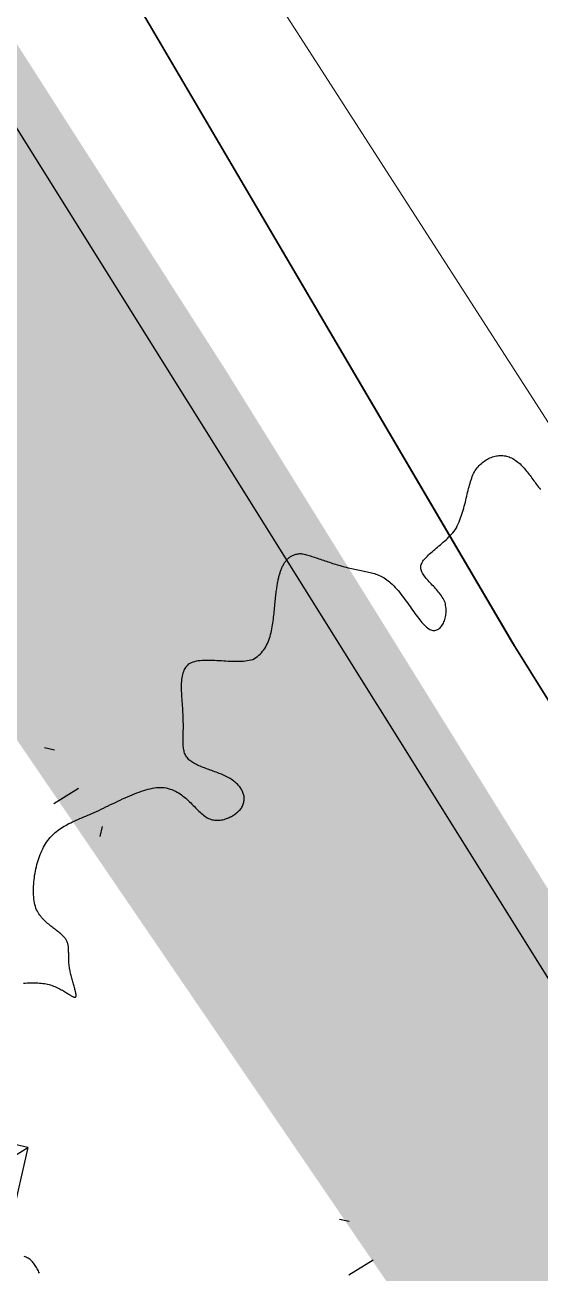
# Model space of a CAD drawing. Header units: metres. Extents: x 507649 to 508899, y 6966965 to 6967377.
# Drawn here: x 507889.7 to 507891.363, y 6967181.676 to 6967185.708 of the extents above; entities that cross this region are included whole.
import ezdxf

# ---------------------------------------------------------------- set-up
doc = ezdxf.new("R2010")
doc.units = ezdxf.units.M
doc.layers.add('_PROP-BDY', color=6, linetype='Continuous', plot=False)
for name, color, linetype in [('C_TEXT_2.5', 7, 'Continuous'), ('EWS_BATTER TOP', 30, 'EARTHWORKS_Batter Ticks 1'), ('HATCH_LANDSCAPE', 1, 'Continuous'), ('mga2020DR_UNLINED', 252, 'Continuous'), ('mga2020VEG_TREE', 252, 'Continuous'), ('TIN BORDER', 5, 'Continuous')]:
    doc.layers.add(name, color=color, linetype=linetype)
doc.layers.add('D_UG_PIPES', color=252, linetype='EXIST_SWD', lineweight=0)
doc.styles.get("Standard").update_dxf_attribs({"font": 'ARIALN.TTF'})
doc.linetypes.add('EARTHWORKS_Batter Ticks 1', pattern='A,0.5,[9,ISOCP.shx,S=1,R=0,X=0,Y=0],3,[9,ISOCP.shx,S=0.5,R=0,X=0,Y=0],2.5', length=6)
doc.linetypes.add('EXIST_SWD', pattern='A,5,-2.5,5,-2,["SWD",Standard,S=2.5,R=0,X=0,Y=-1.25],-8,5,-2.5,5,-2.5', length=37.5)
pattern_1 = [(212.013854887, (0, 0), (-0.28538859865, -1.2375190291), [0.238125, -1.557926224]), (167.013854887, (0, 0), (-0.28538859868, -1.23751902925), [0.238125, -1.031875]), (257.013854887, (0, 0), (1.23751902925, -0.28538859868), [0.238125, -1.031875])]

# ---------------------------------------------------------------- blocks, each defined once
blk = doc.blocks.new('XD_HATCH')
at = {"layer": 'HATCH_LANDSCAPE', "ltscale": 0.5}
h = blk.add_hatch(dxfattribs=at)
h.set_pattern_fill('GRASS', color=256, scale=0.05)
h.set_pattern_definition(pattern_1)
edge = h.paths.add_edge_path()
edge.add_line((507834.6194, 6967286.6003), (507833.7745, 6967278.3766))
edge.add_line((507833.7745, 6967278.3766), (507834.4563, 6967266.5732))
edge.add_arc((507833.4405, 6967266.3882), 1.0325, -56.8269, 10.3208, ccw=False)
edge.add_line((507834.0055, 6967265.524), (507833.7027, 6967265.3348))
edge.add_line((507833.7027, 6967265.3348), (507831.8595, 6967265.8814))
edge.add_arc((507790.5773, 6967261.1965), 41.5471, 6.4744, 11.72996)
edge.add_arc((507652.9266, 6967269.5696), 178.3302, 0.023588, 2.717699)
edge.add_arc((507863.8943, 6967277.5885), 32.8409, 156.38178, 179.23816, ccw=False)
edge.add_line((507833.8043, 6967290.7459), (507834.868, 6967290.3037))
edge.add_line((507834.868, 6967290.3037), (507834.6194, 6967286.6003))
edge = h.paths.add_edge_path()
edge.add_line((507840.3758, 6967264.2031), (507839.0111, 6967268.6216))
edge.add_line((507839.0111, 6967268.6216), (507838.9485, 6967268.9634))
edge.add_line((507838.9485, 6967268.9634), (507838.9635, 6967269.4631))
edge.add_line((507838.9635, 6967269.4631), (507838.7986, 6967271.4707))
edge.add_line((507838.7986, 6967271.4707), (507838.5426, 6967271.9806))
edge.add_line((507838.5426, 6967271.9806), (507838.3277, 6967272.489))
edge.add_line((507838.3277, 6967272.489), (507838.1812, 6967272.9949))
edge.add_line((507838.1812, 6967272.9949), (507838.0533, 6967273.5))
edge.add_line((507838.0533, 6967273.5), (507837.435, 6967274.5364))
edge.add_line((507837.435, 6967274.5364), (507837.4424, 6967274.8298))
edge.add_line((507837.4424, 6967274.8298), (507837.523, 6967275.3334))
edge.add_line((507837.523, 6967275.3334), (507837.4511, 6967275.831))
edge.add_line((507837.4511, 6967275.831), (507837.4008, 6967276.3294))
edge.add_line((507837.4008, 6967276.3294), (507837.3858, 6967276.8292))
edge.add_line((507837.3858, 6967276.8292), (507837.3708, 6967277.329))
edge.add_line((507837.3708, 6967277.329), (507837.3559, 6967277.8288))
edge.add_line((507837.3559, 6967277.8288), (507837.2868, 6967278.3259))
edge.add_line((507837.2868, 6967278.3259), (507837.6201, 6967280.3039))
edge.add_line((507837.6201, 6967280.3039), (507837.7291, 6967281.2981))
edge.add_line((507837.7291, 6967281.2981), (507837.7573, 6967281.7976))
edge.add_line((507837.7573, 6967281.7976), (507837.7637, 6967283.3032))
edge.add_line((507837.7637, 6967283.3032), (507837.8004, 6967283.8019))
edge.add_line((507837.8004, 6967283.8019), (507837.9, 6967284.2949))
edge.add_line((507837.9, 6967284.2949), (507838.1892, 6967285.2728))
edge.add_line((507838.1892, 6967285.2728), (507838.2709, 6967285.7675))
edge.add_line((507838.2709, 6967285.7675), (507838.3266, 6967286.2645))
edge.add_line((507838.3266, 6967286.2645), (507837.056, 6967286.299))
edge.add_line((507837.056, 6967286.299), (507837.0835, 6967286.024))
edge.add_line((507837.0835, 6967286.024), (507836.2865, 6967278.3018))
edge.add_line((507836.2865, 6967278.3018), (507836.7877, 6967269.7623))
edge.add_line((507836.7877, 6967269.7623), (507836.9971, 6967265.9725))
edge.add_arc((507835.4372, 6967265.8975), 1.5617, -51.2364, 2.7548, ccw=False)
edge.add_line((507836.415, 6967264.6797), (507834.7625, 6967263.6386))
edge.add_line((507834.7625, 6967263.6386), (507834.4122, 6967261.6514))
edge.add_line((507834.4122, 6967261.6514), (507838.3369, 6967255.3696))
edge.add_arc((507838.6337, 6967255.5551), 0.35, 211.9938, 302.0004)
edge.add_line((507838.8192, 6967255.2583), (507843.102, 6967257.934))
edge.add_line((507843.102, 6967257.934), (507849.8852, 6967247.0769))
edge.add_line((507849.8852, 6967247.0769), (507845.6775, 6967244.448))
edge.add_arc((507845.8629, 6967244.1511), 0.35, 121.996, 211.996)
edge.add_line((507845.5661, 6967243.9657), (507846.3609, 6967242.6936))
edge.add_arc((507846.6577, 6967242.879), 0.35, 211.996, 301.996)
edge.add_line((507846.8432, 6967242.5822), (507851.0509, 6967245.2111))
edge.add_line((507851.0509, 6967245.2111), (507857.8321, 6967234.3573))
edge.add_line((507857.8321, 6967234.3573), (507858.9988, 6967232.4898))
edge.add_line((507858.9988, 6967232.4898), (507868.4293, 6967217.3956))
edge.add_line((507868.4293, 6967217.3956), (507869.595, 6967215.5298))
edge.add_line((507869.595, 6967215.5298), (507879.0265, 6967200.4339))
edge.add_line((507879.0265, 6967200.4339), (507880.1922, 6967198.5681))
edge.add_line((507880.1922, 6967198.5681), (507889.6237, 6967183.4722))
edge.add_line((507889.6237, 6967183.4722), (507890.8655, 6967181.6516))
edge.add_line((507890.8655, 6967181.6516), (507890.7894, 6967181.6064))
edge.add_line((507890.7894, 6967181.6064), (507900.2209, 6967166.5105))
edge.add_line((507900.2209, 6967166.5105), (507895.9381, 6967163.8347))
edge.add_arc((507896.1235, 6967163.5378), 0.35, 121.994, 211.996)
edge.add_line((507895.8267, 6967163.3524), (507896.6215, 6967162.0802))
edge.add_arc((507896.9183, 6967162.2657), 0.35, 211.9984, 301.996)
edge.add_line((507897.1038, 6967161.9689), (507901.3866, 6967164.6447))
edge.add_line((507901.3866, 6967164.6447), (507910.8181, 6967149.5487))
edge.add_line((507910.8181, 6967149.5487), (507906.5469, 6967146.8811))
edge.add_arc((507906.7649, 6967146.6028), 0.3535, 128.0734, 218.4885)
edge.add_line((507906.4882, 6967146.3828), (507907.8077, 6967145.0972))
edge.add_line((507907.8077, 6967145.0972), (507909.4019, 6967144.1738))
edge.add_line((507909.4019, 6967144.1738), (507911.1824, 6967145.0318))
edge.add_line((507911.1824, 6967145.0318), (507911.5938, 6967146.4662))
edge.add_line((507911.5938, 6967146.4662), (507913.3116, 6967147.5395))
edge.add_line((507913.3116, 6967147.5395), (507911.7607, 6967150.3145))
edge.add_line((507911.7607, 6967150.3145), (507911.3517, 6967151.1377))
edge.add_line((507911.3517, 6967151.1377), (507910.3123, 6967152.8466))
edge.add_line((507910.3123, 6967152.8466), (507910.0252, 6967153.2568))
edge.add_line((507910.0252, 6967153.2568), (507908.2386, 6967155.6779))
edge.add_line((507908.2386, 6967155.6779), (507906.8185, 6967157.7385))
edge.add_line((507906.8185, 6967157.7385), (507905.1467, 6967160.2314))
edge.add_line((507905.1467, 6967160.2314), (507902.6614, 6967164.5743))
edge.add_line((507902.6614, 6967164.5743), (507901.6885, 6967166.3247))
edge.add_line((507901.6885, 6967166.3247), (507890.3492, 6967184.5912))
edge.add_line((507890.3492, 6967184.5912), (507887.9238, 6967188.3817))
edge.add_line((507887.9238, 6967188.3817), (507882.2644, 6967197.2262))
edge.add_line((507882.2644, 6967197.2262), (507881.0853, 6967198.9492))
edge.add_line((507881.0853, 6967198.9492), (507875.2149, 6967208.1494))
edge.add_line((507875.2149, 6967208.1494), (507870.7184, 6967215.3627))
edge.add_line((507870.7184, 6967215.3627), (507864.5811, 6967226.2674))
edge.add_line((507864.5811, 6967226.2674), (507858.7045, 6967235.0792))
edge.add_line((507858.7045, 6967235.0792), (507856.2419, 6967238.7442))
edge.add_line((507856.2419, 6967238.7442), (507855.1022, 6967240.3904))
edge.add_line((507855.1022, 6967240.3904), (507854.8173, 6967240.8019))
edge.add_line((507854.8173, 6967240.8019), (507854.0618, 6967242.0986))
edge.add_line((507854.0618, 6967242.0986), (507852.576, 6967244.7077))
edge.add_line((507852.576, 6967244.7077), (507851.066, 6967247.3016))
edge.add_line((507851.066, 6967247.3016), (507849.5393, 6967249.8852))
edge.add_line((507849.5393, 6967249.8852), (507848.9949, 6967250.7242))
edge.add_line((507848.9949, 6967250.7242), (507848.7226, 6967251.1437))
edge.add_line((507848.7226, 6967251.1437), (507848.4401, 6967251.5567))
edge.add_line((507848.4401, 6967251.5567), (507847.8618, 6967252.3745))
edge.add_line((507847.8618, 6967252.3745), (507847.3356, 6967253.2249))
edge.add_line((507847.3356, 6967253.2249), (507845.7975, 6967255.8013))
edge.add_line((507845.7975, 6967255.8013), (507844.2186, 6967258.446))
edge.add_line((507844.2186, 6967258.446), (507842.8502, 6967261.0217))
edge.add_line((507842.8502, 6967261.0217), (507842.6112, 6967261.4614))
edge.add_line((507842.6112, 6967261.4614), (507842.0412, 6967262.2858))
edge.add_line((507842.0412, 6967262.2858), (507840.3758, 6967264.2031))
h = blk.add_hatch(dxfattribs=at)
h.set_pattern_fill('GRASS', color=256, scale=0.05)
h.set_pattern_definition(pattern_1)
edge = h.paths.add_edge_path()
edge.add_line((507890.8655, 6967181.6516), (507889.6998, 6967183.5174))
edge.add_line((507889.6998, 6967183.5174), (507885.3409, 6967180.7964))
edge.add_arc((507885.5094, 6967180.5035), 0.3379, 119.9117, 214.0803)
edge.add_line((507885.2295, 6967180.3141), (507886.0243, 6967179.042))
edge.add_arc((507886.3289, 6967179.261), 0.3752, 215.725, 298.267)
edge.add_line((507886.5066, 6967178.9306), (507890.8655, 6967181.6516))
blk = doc.blocks.new('BAC V TREE')
for p, q in [((-4.5661, 15.7981), (-4.5459, 15.8244)), ((-4.5459, 15.8244), (-4.5249, 15.8494)), ((-4.5249, 15.8494), (-4.5031, 15.8731)), ((-4.5031, 15.8731), (-4.4806, 15.8957)), ((-4.4806, 15.8957), (-4.4575, 15.9169)), ((-4.4575, 15.9169), (-4.4338, 15.937)), ((-4.4338, 15.937), (-4.4095, 15.9557)), ((-4.4095, 15.9557), (-4.3848, 15.9731)), ((-4.3848, 15.9731), (-4.3596, 15.9893)), ((-4.3596, 15.9893), (-4.3339, 16.0042)), ((-4.3339, 16.0042), (-4.308, 16.0178)), ((-4.308, 16.0178), (-4.2817, 16.0301)), ((-4.2817, 16.0301), (-4.2552, 16.041)), ((-4.2552, 16.041), (-4.2284, 16.0507)), ((-4.2284, 16.0507), (-4.2015, 16.059)), ((-4.2015, 16.059), (-4.1745, 16.066)), ((-4.1745, 16.066), (-4.1474, 16.0716)), ((-4.1474, 16.0716), (-4.1203, 16.0759)), ((-4.1203, 16.0759), (-4.0933, 16.0788)), ((-4.0933, 16.0788), (-4.0663, 16.0803)), ((-4.0663, 16.0803), (-4.0394, 16.0805)), ((-4.0394, 16.0805), (-4.0128, 16.0793)), ((-4.0128, 16.0793), (-3.9864, 16.0768)), ((-3.9864, 16.0768), (-3.9602, 16.0728)), ((-3.9602, 16.0728), (-3.9344, 16.0674)), ((-3.9344, 16.0674), (-3.9089, 16.0606)), ((-3.9089, 16.0606), (-3.8839, 16.0524)), ((-3.8839, 16.0524), (-3.8594, 16.0428)), ((-3.8594, 16.0428), (-3.8353, 16.0317)), ((-3.8353, 16.0317), (-3.8072, 16.0167)), ((-3.8072, 16.0167), (-3.7799, 16.0006)), ((-3.7799, 16.0006), (-3.7535, 15.9835)), ((-3.7535, 15.9835), (-3.7279, 15.9653)), ((-3.7279, 15.9653), (-3.7031, 15.9463)), ((-3.7031, 15.9463), (-3.679, 15.9263)), ((-3.679, 15.9263), (-3.6555, 15.9055)), ((-3.6555, 15.9055), (-3.6327, 15.8839)), ((-3.6327, 15.8839), (-3.6105, 15.8616)), ((-3.6105, 15.8616), (-3.5887, 15.8386)), ((-3.5887, 15.8386), (-3.5675, 15.8151)), ((-4.6827, 15.5412), (-4.6713, 15.5767)), ((-4.6713, 15.5767), (-4.6593, 15.6114)), ((-4.6593, 15.6114), (-4.6467, 15.6454)), ((-4.6467, 15.6454), (-4.6333, 15.6785)), ((-4.6333, 15.6785), (-4.6191, 15.7107)), ((-4.6191, 15.7107), (-4.604, 15.742)), ((-4.604, 15.742), (-4.5855, 15.7706)), ((-4.5855, 15.7706), (-4.5661, 15.7981)), ((-3.5675, 15.8151), (-3.5466, 15.7909)), ((-3.5466, 15.7909), (-3.5261, 15.7663)), ((-3.5261, 15.7663), (-3.506, 15.7412)), ((-3.506, 15.7412), (-3.4861, 15.7158)), ((-3.4861, 15.7158), (-3.4665, 15.69)), ((-3.4665, 15.69), (-3.447, 15.664)), ((-3.447, 15.664), (-3.4276, 15.6377)), ((-3.4276, 15.6377), (-3.4083, 15.6113)), ((-3.4083, 15.6113), (-3.389, 15.5847)), ((-3.389, 15.5847), (-3.3697, 15.5581)), ((-4.7527, 15.2751), (-4.7433, 15.3147)), ((-4.7433, 15.3147), (-4.7337, 15.3538)), ((-4.7337, 15.3538), (-4.7241, 15.3924)), ((-4.7241, 15.3924), (-4.7143, 15.4305)), ((-4.7143, 15.4305), (-4.7041, 15.468)), ((-4.7041, 15.468), (-4.6937, 15.5049)), ((-4.6937, 15.5049), (-4.6827, 15.5412)), ((-3.3697, 15.5581), (-3.3504, 15.5316)), ((-3.3504, 15.5316), (-3.3309, 15.505)), ((-3.3309, 15.505), (-3.3112, 15.4786)), ((-3.3112, 15.4786), (-3.2913, 15.4524)), ((-3.2913, 15.4524), (-3.2711, 15.4264)), ((-3.2711, 15.4264), (-3.2506, 15.4007)), ((-3.2506, 15.4007), (-3.2298, 15.3753)), ((-4.8126, 15.0311), (-4.8018, 15.0724)), ((-4.8018, 15.0724), (-4.7915, 15.1134)), ((-4.7915, 15.1134), (-4.7815, 15.1543)), ((-4.7815, 15.1543), (-4.7718, 15.1949)), ((-4.7718, 15.1949), (-4.7622, 15.2352)), ((-4.7622, 15.2352), (-4.7527, 15.2751)), ((-4.8895, 14.7828), (-4.8748, 14.8241)), ((-4.8748, 14.8241), (-4.861, 14.8655)), ((-4.861, 14.8655), (-4.8479, 14.9069)), ((-4.8479, 14.9069), (-4.8355, 14.9484)), ((-4.8355, 14.9484), (-4.8238, 14.9898)), ((-4.8238, 14.9898), (-4.8126, 15.0311)), ((-5.0247, 14.5083), (-4.9998, 14.5401)), ((-4.9998, 14.5401), (-4.9784, 14.5798)), ((-4.9784, 14.5798), (-4.9583, 14.6198)), ((-4.9583, 14.6198), (-4.9395, 14.6602)), ((-4.9395, 14.6602), (-4.9218, 14.7008)), ((-4.9218, 14.7008), (-4.9051, 14.7417)), ((-4.9051, 14.7417), (-4.8895, 14.7828)), ((-5.28, 14.2523), (-5.2503, 14.2784)), ((-5.2503, 14.2784), (-5.2206, 14.305)), ((-5.2206, 14.305), (-5.1911, 14.3321)), ((-5.1911, 14.3321), (-5.1619, 14.3598)), ((-5.1619, 14.3598), (-5.1331, 14.3881)), ((-5.1331, 14.3881), (-5.1049, 14.4171)), ((-5.1049, 14.4171), (-5.0773, 14.4468)), ((-5.0773, 14.4468), (-5.0506, 14.4772)), ((-5.0506, 14.4772), (-5.0247, 14.5083)), ((-8.3799, 14.005), (-8.3637, 14.0121)), ((-8.3637, 14.0121), (-8.3468, 14.0186)), ((-8.3468, 14.0186), (-8.3293, 14.0243)), ((-8.3293, 14.0243), (-8.3111, 14.0293)), ((-8.3111, 14.0293), (-8.2922, 14.0336)), ((-8.2922, 14.0336), (-8.2725, 14.0372)), ((-8.2725, 14.0372), (-8.2522, 14.04)), ((-8.2522, 14.04), (-8.231, 14.042)), ((-8.231, 14.042), (-8.2091, 14.0432)), ((-8.2091, 14.0432), (-8.1867, 14.0395)), ((-8.1867, 14.0395), (-8.1634, 14.0351)), ((-8.1634, 14.0351), (-8.1393, 14.0299)), ((-8.1393, 14.0299), (-8.1144, 14.024)), ((-8.1144, 14.024), (-8.0888, 14.0174)), ((-8.0888, 14.0174), (-8.0625, 14.0103)), ((-8.0625, 14.0103), (-8.0355, 14.0026)), ((-5.5798, 13.9919), (-5.5568, 14.0142)), ((-5.5568, 14.0142), (-5.5326, 14.0366)), ((-5.5326, 14.0366), (-5.5073, 14.0593)), ((-5.5073, 14.0593), (-5.481, 14.0822)), ((-5.481, 14.0822), (-5.4539, 14.1054)), ((-5.4539, 14.1054), (-5.4261, 14.1289)), ((-5.4261, 14.1289), (-5.3976, 14.1528)), ((-5.3976, 14.1528), (-5.3687, 14.177)), ((-5.3687, 14.177), (-5.3394, 14.2017)), ((-5.3394, 14.2017), (-5.3098, 14.2268)), ((-5.3098, 14.2268), (-5.28, 14.2523)), ((-8.6014, 13.745), (-8.5937, 13.7623)), ((-8.5937, 13.7623), (-8.5857, 13.7793)), ((-8.5857, 13.7793), (-8.5775, 13.7958)), ((-8.5775, 13.7958), (-8.5691, 13.812)), ((-8.5691, 13.812), (-8.5603, 13.8278)), ((-8.5603, 13.8278), (-8.5512, 13.8431)), ((-8.5512, 13.8431), (-8.5418, 13.858)), ((-8.5418, 13.858), (-8.5321, 13.8725)), ((-8.5321, 13.8725), (-8.5219, 13.8865)), ((-8.5219, 13.8865), (-8.5114, 13.9)), ((-8.5114, 13.9), (-8.5005, 13.913)), ((-8.5005, 13.913), (-8.4891, 13.9255)), ((-8.4891, 13.9255), (-8.4773, 13.9375)), ((-8.4773, 13.9375), (-8.465, 13.9489)), ((-8.465, 13.9489), (-8.4522, 13.9598)), ((-8.4522, 13.9598), (-8.4388, 13.9701)), ((-8.4388, 13.9701), (-8.425, 13.9797)), ((-8.425, 13.9797), (-8.4105, 13.9888)), ((-8.4105, 13.9888), (-8.3955, 13.9972)), ((-8.3955, 13.9972), (-8.3799, 14.005)), ((-8.0355, 14.0026), (-8.008, 13.9944)), ((-8.008, 13.9944), (-7.9798, 13.9857)), ((-7.9798, 13.9857), (-7.9511, 13.9766)), ((-7.9511, 13.9766), (-7.922, 13.9671)), ((-7.922, 13.9671), (-7.8924, 13.9573)), ((-7.8924, 13.9573), (-7.8623, 13.9472)), ((-7.8623, 13.9472), (-7.832, 13.9369)), ((-7.832, 13.9369), (-7.8012, 13.9264)), ((-7.8012, 13.9264), (-7.7703, 13.9157)), ((-7.7703, 13.9157), (-7.739, 13.9049)), ((-7.739, 13.9049), (-7.7076, 13.8941)), ((-7.7076, 13.8941), (-7.676, 13.8832)), ((-7.676, 13.8832), (-7.6442, 13.8724)), ((-7.6442, 13.8724), (-7.6124, 13.8616)), ((-7.6124, 13.8616), (-7.5806, 13.851)), ((-7.5806, 13.851), (-7.5488, 13.8405)), ((-7.5488, 13.8405), (-7.517, 13.8303)), ((-7.517, 13.8303), (-7.4853, 13.8203)), ((-7.4853, 13.8203), (-7.4537, 13.8106)), ((-7.4537, 13.8106), (-7.4223, 13.8013)), ((-7.4223, 13.8013), (-7.391, 13.7923)), ((-7.391, 13.7923), (-7.3601, 13.7838)), ((-7.3601, 13.7838), (-7.3294, 13.7758)), ((-7.3294, 13.7758), (-7.2991, 13.7683)), ((-7.2991, 13.7683), (-7.2634, 13.7582)), ((-7.2634, 13.7582), (-7.2281, 13.7488)), ((-7.2281, 13.7488), (-7.1931, 13.7401)), ((-5.7189, 13.7736), (-5.7142, 13.7956)), ((-5.7183, 13.7508), (-5.7189, 13.7736)), ((-5.7154, 13.728), (-5.7183, 13.7508)), ((-5.7142, 13.7956), (-5.7071, 13.8174)), ((-5.7071, 13.8174), (-5.6978, 13.8392)), ((-5.6978, 13.8392), (-5.6864, 13.8609)), ((-5.6864, 13.8609), (-5.673, 13.8826)), ((-5.673, 13.8826), (-5.6576, 13.9043)), ((-5.6576, 13.9043), (-5.6406, 13.9261)), ((-5.6406, 13.9261), (-5.6218, 13.9479)), ((-5.6218, 13.9479), (-5.6015, 13.9698)), ((-5.6015, 13.9698), (-5.5798, 13.9919)), ((-8.6808, 13.4818), (-8.6762, 13.5034)), ((-8.6762, 13.5034), (-8.6715, 13.5245)), ((-8.6715, 13.5245), (-8.6667, 13.545)), ((-8.6667, 13.545), (-8.6617, 13.565)), ((-8.6617, 13.565), (-8.6566, 13.5844)), ((-8.6566, 13.5844), (-8.6513, 13.6034)), ((-8.6513, 13.6034), (-8.6459, 13.622)), ((-8.6459, 13.622), (-8.6403, 13.6402)), ((-8.6403, 13.6402), (-8.6345, 13.658)), ((-8.6345, 13.658), (-8.6286, 13.6754)), ((-8.6286, 13.6754), (-8.6225, 13.6926)), ((-8.6225, 13.6926), (-8.6162, 13.7095)), ((-8.6162, 13.7095), (-8.6089, 13.7274)), ((-8.6089, 13.7274), (-8.6014, 13.745)), ((-7.1931, 13.7401), (-7.1585, 13.7321)), ((-7.1585, 13.7321), (-7.1243, 13.7245)), ((-7.1243, 13.7245), (-7.0905, 13.7174)), ((-7.0905, 13.7174), (-7.057, 13.7107)), ((-7.057, 13.7107), (-7.0238, 13.7042)), ((-7.0238, 13.7042), (-6.991, 13.698)), ((-6.991, 13.698), (-6.9585, 13.6918)), ((-6.9585, 13.6918), (-6.9263, 13.6856)), ((-6.9263, 13.6856), (-6.8944, 13.6794)), ((-6.8944, 13.6794), (-6.8629, 13.673)), ((-6.8629, 13.673), (-6.8317, 13.6663)), ((-6.8317, 13.6663), (-6.8008, 13.6594)), ((-6.8008, 13.6594), (-6.7701, 13.652)), ((-6.7701, 13.652), (-6.7398, 13.6442)), ((-6.7398, 13.6442), (-6.7098, 13.6357)), ((-6.7098, 13.6357), (-6.68, 13.6266)), ((-6.68, 13.6266), (-6.6506, 13.6167)), ((-6.6506, 13.6167), (-6.6214, 13.606)), ((-6.6214, 13.606), (-6.5924, 13.5944)), ((-6.5924, 13.5944), (-6.5638, 13.5818)), ((-6.5638, 13.5818), (-6.5354, 13.568)), ((-6.5354, 13.568), (-6.5072, 13.5531)), ((-6.5072, 13.5531), (-6.4793, 13.537)), ((-6.4793, 13.537), (-6.4516, 13.5194)), ((-6.4516, 13.5194), (-6.4242, 13.5005)), ((-6.4242, 13.5005), (-6.3969, 13.48)), ((-5.7101, 13.7055), (-5.7154, 13.728)), ((-5.7028, 13.683), (-5.7101, 13.7055)), ((-5.6934, 13.6606), (-5.7028, 13.683)), ((-5.6822, 13.6383), (-5.6934, 13.6606)), ((-5.6693, 13.616), (-5.6822, 13.6383)), ((-5.6549, 13.5937), (-5.6693, 13.616)), ((-5.639, 13.5714), (-5.6549, 13.5937)), ((-5.6218, 13.549), (-5.639, 13.5714)), ((-5.6035, 13.5266), (-5.6218, 13.549)), ((-5.5842, 13.5041), (-5.6035, 13.5266)), ((-5.5641, 13.4814), (-5.5842, 13.5041)), ((-8.7215, 13.2251), (-8.7177, 13.2545)), ((-8.7177, 13.2545), (-8.7139, 13.283)), ((-8.7139, 13.283), (-8.71, 13.3106)), ((-8.71, 13.3106), (-8.7061, 13.3374)), ((-8.7061, 13.3374), (-8.7021, 13.3633)), ((-8.7021, 13.3633), (-8.698, 13.3885)), ((-8.698, 13.3885), (-8.6939, 13.4128)), ((-8.6939, 13.4128), (-8.6896, 13.4365)), ((-8.6896, 13.4365), (-8.6852, 13.4595)), ((-8.6852, 13.4595), (-8.6808, 13.4818)), ((-6.3969, 13.48), (-6.3699, 13.4579)), ((-6.3699, 13.4579), (-6.3432, 13.4342)), ((-6.3432, 13.4342), (-6.3112, 13.4046)), ((-6.3112, 13.4046), (-6.2798, 13.3736)), ((-6.2798, 13.3736), (-6.2489, 13.3414)), ((-6.2489, 13.3414), (-6.2185, 13.3081)), ((-6.2185, 13.3081), (-6.1886, 13.2738)), ((-6.1886, 13.2738), (-6.1592, 13.2387)), ((-6.1592, 13.2387), (-6.1303, 13.2028)), ((-5.5432, 13.4587), (-5.5641, 13.4814)), ((-5.5217, 13.4357), (-5.5432, 13.4587)), ((-5.4998, 13.4126), (-5.5217, 13.4357)), ((-5.4776, 13.3893), (-5.4998, 13.4126)), ((-5.4552, 13.3657), (-5.4776, 13.3893)), ((-5.4329, 13.3418), (-5.4552, 13.3657)), ((-5.4106, 13.3177), (-5.4329, 13.3418)), ((-5.3886, 13.2933), (-5.4106, 13.3177)), ((-5.367, 13.2685), (-5.3886, 13.2933)), ((-5.3459, 13.2433), (-5.367, 13.2685)), ((-5.3256, 13.2177), (-5.3459, 13.2433)), ((-8.7505, 12.9524), (-8.7469, 12.9904)), ((-8.7469, 12.9904), (-8.7433, 13.0272)), ((-8.7433, 13.0272), (-8.7397, 13.0629)), ((-8.7397, 13.0629), (-8.7361, 13.0974)), ((-8.7361, 13.0974), (-8.7325, 13.1309)), ((-8.7325, 13.1309), (-8.7288, 13.1633)), ((-8.7288, 13.1633), (-8.7252, 13.1947)), ((-8.7252, 13.1947), (-8.7215, 13.2251)), ((-6.1303, 13.2028), (-6.1018, 13.1664)), ((-6.1018, 13.1664), (-6.0738, 13.1295)), ((-6.0738, 13.1295), (-6.0461, 13.0923)), ((-6.0461, 13.0923), (-6.0188, 13.0548)), ((-6.0188, 13.0548), (-5.992, 13.0174)), ((-5.992, 13.0174), (-5.9654, 12.9799)), ((-5.9654, 12.9799), (-5.9392, 12.9427)), ((-5.306, 13.1918), (-5.3256, 13.2177)), ((-5.2874, 13.1654), (-5.306, 13.1918)), ((-5.27, 13.1385), (-5.2874, 13.1654)), ((-5.2537, 13.1111), (-5.27, 13.1385)), ((-5.2389, 13.0833), (-5.2537, 13.1111)), ((-5.2256, 13.0549), (-5.2389, 13.0833)), ((-5.2139, 13.0259), (-5.2256, 13.0549)), ((-5.2064, 12.9956), (-5.2139, 13.0259)), ((-5.2005, 12.9652), (-5.2064, 12.9956)), ((-8.7776, 12.6801), (-8.7729, 12.72)), ((-8.7729, 12.72), (-8.7687, 12.7596)), ((-8.7687, 12.7596), (-8.7647, 12.7988)), ((-8.7647, 12.7988), (-8.761, 12.8375)), ((-8.761, 12.8375), (-8.7575, 12.8757)), ((-8.7575, 12.8757), (-8.7541, 12.9132)), ((-8.7541, 12.9132), (-8.7505, 12.9524)), ((-5.9392, 12.9427), (-5.9134, 12.9058)), ((-5.9134, 12.9058), (-5.8878, 12.8694)), ((-5.8878, 12.8694), (-5.8625, 12.8336)), ((-5.8625, 12.8336), (-5.8375, 12.7985)), ((-5.8375, 12.7985), (-5.8127, 12.7642)), ((-5.8127, 12.7642), (-5.7882, 12.7309)), ((-5.7882, 12.7309), (-5.7638, 12.6988)), ((-5.2112, 12.6992), (-5.2048, 12.7268)), ((-5.2048, 12.7268), (-5.1996, 12.7551)), ((-5.1961, 12.9346), (-5.2005, 12.9652)), ((-5.1996, 12.7551), (-5.1957, 12.784)), ((-5.1932, 12.904), (-5.1961, 12.9346)), ((-5.1957, 12.784), (-5.193, 12.8135)), ((-5.1918, 12.8736), (-5.1932, 12.904)), ((-5.193, 12.8135), (-5.1917, 12.8434)), ((-5.1917, 12.8434), (-5.1918, 12.8736)), ((-8.8173, 12.4395), (-8.809, 12.4793)), ((-8.809, 12.4793), (-8.8014, 12.5194)), ((-8.8014, 12.5194), (-8.7946, 12.5596)), ((-8.7946, 12.5596), (-8.7884, 12.5998)), ((-8.7884, 12.5998), (-8.7827, 12.64)), ((-8.7827, 12.64), (-8.7776, 12.6801)), ((-5.7638, 12.6988), (-5.7397, 12.6679)), ((-5.7397, 12.6679), (-5.7157, 12.6383)), ((-5.7157, 12.6383), (-5.6919, 12.6103)), ((-5.6919, 12.6103), (-5.6683, 12.5839)), ((-5.6683, 12.5839), (-5.6448, 12.5593)), ((-5.6448, 12.5593), (-5.6213, 12.5366)), ((-5.6213, 12.5366), (-5.598, 12.5159)), ((-5.598, 12.5159), (-5.5748, 12.4974)), ((-5.5748, 12.4974), (-5.5515, 12.4812)), ((-5.5515, 12.4812), (-5.5284, 12.4674)), ((-5.5284, 12.4674), (-5.5065, 12.4579)), ((-5.5065, 12.4579), (-5.4851, 12.4512)), ((-5.4851, 12.4512), (-5.4641, 12.4473)), ((-5.4234, 12.4473), (-5.4039, 12.451)), ((-5.4039, 12.451), (-5.385, 12.457)), ((-5.385, 12.457), (-5.3667, 12.4653)), ((-5.3667, 12.4653), (-5.3491, 12.4756)), ((-5.3491, 12.4756), (-5.3322, 12.488)), ((-5.3322, 12.488), (-5.316, 12.5023)), ((-5.316, 12.5023), (-5.3007, 12.5184)), ((-5.3007, 12.5184), (-5.2861, 12.5362)), ((-5.2861, 12.5362), (-5.2725, 12.5555)), ((-5.2725, 12.5555), (-5.2597, 12.5764)), ((-5.2597, 12.5764), (-5.2479, 12.5986)), ((-5.2479, 12.5986), (-5.2372, 12.6221)), ((-5.2372, 12.6221), (-5.2274, 12.6468)), ((-5.2274, 12.6468), (-5.2187, 12.6726)), ((-5.2187, 12.6726), (-5.2112, 12.6992)), ((-8.9027, 12.1746), (-8.8872, 12.2104)), ((-8.8872, 12.2104), (-8.8729, 12.2469)), ((-8.8729, 12.2469), (-8.8597, 12.2843)), ((-8.8597, 12.2843), (-8.8476, 12.3223)), ((-8.8476, 12.3223), (-8.8366, 12.3609)), ((-8.8366, 12.3609), (-8.8265, 12.4)), ((-8.8265, 12.4), (-8.8173, 12.4395)), ((-5.4641, 12.4473), (-5.4435, 12.446)), ((-5.4435, 12.446), (-5.4234, 12.4473)), ((-9.0788, 11.9299), (-9.0512, 11.9557)), ((-9.0512, 11.9557), (-9.0253, 11.983)), ((-9.0253, 11.983), (-9.0011, 12.0118)), ((-9.0011, 12.0118), (-8.9784, 12.042)), ((-8.9784, 12.042), (-8.9574, 12.0734)), ((-8.9574, 12.0734), (-8.9378, 12.1061)), ((-8.9378, 12.1061), (-8.9196, 12.1398)), ((-8.9196, 12.1398), (-8.9027, 12.1746)), ((-10.6135, 11.6522), (-10.5969, 11.6789)), ((-10.5969, 11.6789), (-10.5781, 11.704)), ((-10.5781, 11.704), (-10.5571, 11.7273)), ((-10.5571, 11.7273), (-10.5337, 11.7487)), ((-10.5337, 11.7487), (-10.5078, 11.7683)), ((-10.5078, 11.7683), (-10.4777, 11.7821)), ((-10.4777, 11.7821), (-10.4455, 11.7939)), ((-10.4455, 11.7939), (-10.4115, 11.8037)), ((-10.4115, 11.8037), (-10.3758, 11.8118)), ((-10.3758, 11.8118), (-10.3385, 11.8183)), ((-10.3385, 11.8183), (-10.2996, 11.8232)), ((-10.2996, 11.8232), (-10.2594, 11.8268)), ((-10.2594, 11.8268), (-10.218, 11.8291)), ((-10.218, 11.8291), (-10.1754, 11.8304)), ((-10.1754, 11.8304), (-10.1319, 11.8306)), ((-10.1319, 11.8306), (-10.0875, 11.83)), ((-10.0875, 11.83), (-10.0423, 11.8287)), ((-10.0423, 11.8287), (-9.9966, 11.8268)), ((-9.9966, 11.8268), (-9.9503, 11.8244)), ((-9.9503, 11.8244), (-9.9037, 11.8218)), ((-9.9037, 11.8218), (-9.8568, 11.8189)), ((-9.8568, 11.8189), (-9.8098, 11.816)), ((-9.8098, 11.816), (-9.7627, 11.8132)), ((-9.7627, 11.8132), (-9.7159, 11.8106)), ((-9.7159, 11.8106), (-9.6692, 11.8083)), ((-9.6692, 11.8083), (-9.623, 11.8066)), ((-9.623, 11.8066), (-9.5772, 11.8054)), ((-9.5772, 11.8054), (-9.532, 11.805)), ((-9.532, 11.805), (-9.4876, 11.8054)), ((-9.4876, 11.8054), (-9.4441, 11.8069)), ((-9.4441, 11.8069), (-9.4016, 11.8095)), ((-9.4016, 11.8095), (-9.3601, 11.8133)), ((-9.3601, 11.8133), (-9.32, 11.8186)), ((-9.32, 11.8186), (-9.2811, 11.8254)), ((-9.2811, 11.8254), (-9.2438, 11.8339)), ((-9.2438, 11.8339), (-9.2081, 11.8442)), ((-9.2081, 11.8442), (-9.1729, 11.8628)), ((-9.1729, 11.8628), (-9.1396, 11.8834)), ((-9.1396, 11.8834), (-9.1083, 11.9058)), ((-9.1083, 11.9058), (-9.0788, 11.9299)), ((-10.6827, 11.3869), (-10.6793, 11.4243)), ((-10.6793, 11.4243), (-10.6746, 11.4607)), ((-10.6746, 11.4607), (-10.6685, 11.4959)), ((-10.6685, 11.4959), (-10.6609, 11.5299)), ((-10.6609, 11.5299), (-10.6517, 11.5626)), ((-10.6517, 11.5626), (-10.6409, 11.594)), ((-10.6409, 11.594), (-10.6282, 11.6238)), ((-10.6282, 11.6238), (-10.6135, 11.6522)), ((-10.6866, 11.2689), (-10.6863, 11.3091)), ((-10.6861, 11.228), (-10.6866, 11.2689)), ((-10.6863, 11.3091), (-10.685, 11.3484)), ((-10.6848, 11.1863), (-10.6861, 11.228)), ((-10.685, 11.3484), (-10.6827, 11.3869)), ((-10.683, 11.1441), (-10.6848, 11.1863)), ((-10.6806, 11.1013), (-10.683, 11.1441)), ((-10.6779, 11.0581), (-10.6806, 11.1013)), ((-10.6748, 11.0145), (-10.6779, 11.0581)), ((-10.6716, 10.9706), (-10.6748, 11.0145)), ((-10.6684, 10.9264), (-10.6716, 10.9706)), ((-10.6651, 10.8822), (-10.6684, 10.9264)), ((-10.6621, 10.8378), (-10.6651, 10.8822)), ((-10.6593, 10.7935), (-10.6621, 10.8378)), ((-10.6568, 10.7492), (-10.6593, 10.7935)), ((-10.6549, 10.7051), (-10.6568, 10.7492)), ((-10.6535, 10.6612), (-10.6549, 10.7051)), ((-10.6529, 10.6177), (-10.6535, 10.6612)), ((-10.6507, 10.5792), (-10.6529, 10.6177)), ((-10.6492, 10.5416), (-10.6507, 10.5792)), ((-10.6483, 10.5047), (-10.6492, 10.5416)), ((-10.6489, 10.3651), (-10.6483, 10.3989)), ((-10.6479, 10.4687), (-10.6483, 10.5047)), ((-10.6483, 10.3989), (-10.6479, 10.4334)), ((-10.6479, 10.4334), (-10.6479, 10.4687)), ((-10.6538, 10.1494), (-10.6536, 10.178)), ((-10.6536, 10.1213), (-10.6538, 10.1494)), ((-10.6536, 10.178), (-10.6531, 10.2074)), ((-10.653, 10.094), (-10.6536, 10.1213)), ((-10.6531, 10.2074), (-10.6524, 10.2375)), ((-10.6524, 10.2375), (-10.6515, 10.2683)), ((-10.6515, 10.2683), (-10.6506, 10.2998)), ((-10.6506, 10.2998), (-10.6497, 10.3321)), ((-10.6497, 10.3321), (-10.6489, 10.3651)), ((-10.6518, 10.0674), (-10.653, 10.094)), ((-10.65, 10.0414), (-10.6518, 10.0674)), ((-10.6474, 10.016), (-10.65, 10.0414)), ((-10.6441, 9.9913), (-10.6474, 10.016)), ((-10.6399, 9.9672), (-10.6441, 9.9913)), ((-10.6348, 9.9437), (-10.6399, 9.9672)), ((-10.6287, 9.9208), (-10.6348, 9.9437)), ((-10.6214, 9.8986), (-10.6287, 9.9208)), ((-10.6129, 9.8769), (-10.6214, 9.8986)), ((-10.6032, 9.8558), (-10.6129, 9.8769)), ((-10.5921, 9.8353), (-10.6032, 9.8558)), ((-10.5796, 9.8154), (-10.5921, 9.8353)), ((-10.5656, 9.796), (-10.5796, 9.8154)), ((-10.55, 9.7771), (-10.5656, 9.796)), ((-10.5327, 9.7588), (-10.55, 9.7771)), ((-10.5141, 9.7431), (-10.5327, 9.7588)), ((-10.4942, 9.728), (-10.5141, 9.7431)), ((-10.473, 9.7134), (-10.4942, 9.728)), ((-10.4507, 9.6993), (-10.473, 9.7134)), ((-10.4273, 9.6857), (-10.4507, 9.6993)), ((-10.4029, 9.6724), (-10.4273, 9.6857)), ((-10.3776, 9.6595), (-10.4029, 9.6724)), ((-10.3514, 9.647), (-10.3776, 9.6595)), ((-10.3244, 9.6348), (-10.3514, 9.647)), ((-10.2966, 9.6228), (-10.3244, 9.6348)), ((-10.2683, 9.611), (-10.2966, 9.6228)), ((-10.2393, 9.5995), (-10.2683, 9.611)), ((-10.2099, 9.5881), (-10.2393, 9.5995)), ((-10.18, 9.5768), (-10.2099, 9.5881)), ((-10.1498, 9.5657), (-10.18, 9.5768)), ((-10.1193, 9.5546), (-10.1498, 9.5657)), ((-10.0886, 9.5435), (-10.1193, 9.5546)), ((-10.0578, 9.5323), (-10.0886, 9.5435)), ((-10.0268, 9.5212), (-10.0578, 9.5323)), ((-9.9959, 9.5099), (-10.0268, 9.5212)), ((-9.9651, 9.4986), (-9.9959, 9.5099)), ((-9.9344, 9.487), (-9.9651, 9.4986)), ((-9.904, 9.4753), (-9.9344, 9.487)), ((-9.8739, 9.4633), (-9.904, 9.4753)), ((-9.8441, 9.4511), (-9.8739, 9.4633)), ((-9.8148, 9.4386), (-9.8441, 9.4511)), ((-9.7859, 9.4258), (-9.8148, 9.4386)), ((-9.7577, 9.4125), (-9.7859, 9.4258)), ((-9.7302, 9.3989), (-9.7577, 9.4125)), ((-9.7033, 9.3849), (-9.7302, 9.3989)), ((-9.6773, 9.3703), (-9.7033, 9.3849)), ((-9.6524, 9.3535), (-9.6773, 9.3703)), ((-9.6286, 9.3364), (-9.6524, 9.3535)), ((-11.6137, 9.0704), (-11.5657, 9.0882)), ((-11.5657, 9.0882), (-11.5182, 9.1048)), ((-11.5182, 9.1048), (-11.4713, 9.1201)), ((-11.4713, 9.1201), (-11.425, 9.134)), ((-11.425, 9.134), (-11.3794, 9.1465)), ((-11.3794, 9.1465), (-11.3345, 9.1573)), ((-11.3345, 9.1573), (-11.2904, 9.1665)), ((-11.2904, 9.1665), (-11.2471, 9.1739)), ((-11.2471, 9.1739), (-11.2048, 9.1794)), ((-11.2048, 9.1794), (-11.1634, 9.183)), ((-11.1634, 9.183), (-11.123, 9.1844)), ((-11.123, 9.1844), (-11.0837, 9.1837)), ((-11.0837, 9.1837), (-11.0455, 9.1807)), ((-11.0455, 9.1807), (-11.0032, 9.1726)), ((-11.0032, 9.1726), (-10.9625, 9.1625)), ((-10.9625, 9.1625), (-10.9232, 9.1507)), ((-10.9232, 9.1507), (-10.8855, 9.1371)), ((-10.8855, 9.1371), (-10.8491, 9.122)), ((-10.8491, 9.122), (-10.814, 9.1055)), ((-10.814, 9.1055), (-10.7801, 9.0876)), ((-10.7801, 9.0876), (-10.7475, 9.0684)), ((-9.6058, 9.3192), (-9.6286, 9.3364)), ((-9.5841, 9.3018), (-9.6058, 9.3192)), ((-9.5634, 9.2841), (-9.5841, 9.3018)), ((-9.5439, 9.2663), (-9.5634, 9.2841)), ((-9.5254, 9.2483), (-9.5439, 9.2663)), ((-9.508, 9.2302), (-9.5254, 9.2483)), ((-9.4918, 9.2118), (-9.508, 9.2302)), ((-9.4766, 9.1933), (-9.4918, 9.2118)), ((-9.4626, 9.1746), (-9.4766, 9.1933)), ((-9.4497, 9.1558), (-9.4626, 9.1746)), ((-9.438, 9.1367), (-9.4497, 9.1558)), ((-9.4274, 9.1176), (-9.438, 9.1367)), ((-9.418, 9.0982), (-9.4274, 9.1176)), ((-9.4097, 9.0788), (-9.418, 9.0982)), ((-9.4026, 9.0591), (-9.4097, 9.0788)), ((-12.209, 8.8011), (-12.1593, 8.8253)), ((-12.1593, 8.8253), (-12.1094, 8.8495)), ((-12.1094, 8.8495), (-12.0594, 8.8737)), ((-12.0594, 8.8737), (-12.0093, 8.8976)), ((-12.0093, 8.8976), (-11.9593, 8.9213)), ((-11.9593, 8.9213), (-11.9093, 8.9445)), ((-11.9093, 8.9445), (-11.8594, 8.9673)), ((-11.8594, 8.9673), (-11.8097, 8.9895)), ((-11.8097, 8.9895), (-11.7602, 9.011)), ((-11.7602, 9.011), (-11.711, 9.0317)), ((-11.711, 9.0317), (-11.6622, 9.0516)), ((-11.6622, 9.0516), (-11.6137, 9.0704)), ((-10.7475, 9.0684), (-10.7159, 9.0482)), ((-10.7159, 9.0482), (-10.6853, 9.0269)), ((-10.6853, 9.0269), (-10.6557, 9.0048)), ((-10.6557, 9.0048), (-10.6269, 8.9819)), ((-10.6269, 8.9819), (-10.599, 8.9583)), ((-10.599, 8.9583), (-10.5718, 8.9342)), ((-10.5718, 8.9342), (-10.5452, 8.9097)), ((-10.5452, 8.9097), (-10.5193, 8.8849)), ((-10.5193, 8.8849), (-10.4939, 8.8599)), ((-10.4939, 8.8599), (-10.4689, 8.8348)), ((-10.4689, 8.8348), (-10.4443, 8.8098)), ((-9.4124, 8.8132), (-9.4048, 8.8344)), ((-9.4048, 8.8344), (-9.3983, 8.8554)), ((-9.3967, 9.0394), (-9.4026, 9.0591)), ((-9.3983, 8.8554), (-9.3932, 8.8763)), ((-9.392, 9.0194), (-9.3967, 9.0394)), ((-9.3932, 8.8763), (-9.3893, 8.8971)), ((-9.3885, 8.9994), (-9.392, 9.0194)), ((-9.3893, 8.8971), (-9.3867, 8.9178)), ((-9.3862, 8.9792), (-9.3885, 8.9994)), ((-9.3867, 8.9178), (-9.3853, 8.9384)), ((-9.3852, 8.9589), (-9.3862, 8.9792)), ((-9.3853, 8.9384), (-9.3852, 8.9589)), ((-12.759, 8.5536), (-12.718, 8.571)), ((-12.718, 8.571), (-12.6762, 8.5885)), ((-12.6762, 8.5885), (-12.6336, 8.6062)), ((-12.6336, 8.6062), (-12.5901, 8.6243)), ((-12.5901, 8.6243), (-12.5459, 8.6429)), ((-12.5459, 8.6429), (-12.5008, 8.6619)), ((-12.5008, 8.6619), (-12.4533, 8.6839)), ((-12.4533, 8.6839), (-12.4052, 8.7065)), ((-12.4052, 8.7065), (-12.3567, 8.7296)), ((-12.3567, 8.7296), (-12.3078, 8.7532)), ((-12.3078, 8.7532), (-12.2585, 8.7771)), ((-12.2585, 8.7771), (-12.209, 8.8011)), ((-10.4443, 8.8098), (-10.42, 8.7849)), ((-10.42, 8.7849), (-10.396, 8.7603)), ((-10.396, 8.7603), (-10.3721, 8.736)), ((-10.3721, 8.736), (-10.3483, 8.7123)), ((-10.3483, 8.7123), (-10.3245, 8.6892)), ((-10.3245, 8.6892), (-10.3007, 8.6668)), ((-10.3007, 8.6668), (-10.2768, 8.6453)), ((-10.2768, 8.6453), (-10.2526, 8.6247)), ((-10.2526, 8.6247), (-10.2282, 8.6052)), ((-10.2282, 8.6052), (-10.2035, 8.5869)), ((-10.2035, 8.5869), (-10.1784, 8.5699)), ((-10.1784, 8.5699), (-10.1528, 8.5543)), ((-9.699, 8.5573), (-9.6744, 8.5691)), ((-9.6744, 8.5691), (-9.6504, 8.5818)), ((-9.6504, 8.5818), (-9.6271, 8.5951)), ((-9.6271, 8.5951), (-9.6045, 8.6092)), ((-9.6045, 8.6092), (-9.5827, 8.6238)), ((-9.5827, 8.6238), (-9.5617, 8.639)), ((-9.5617, 8.639), (-9.5416, 8.6546)), ((-9.5416, 8.6546), (-9.5225, 8.6706)), ((-9.5225, 8.6706), (-9.5045, 8.6869)), ((-9.5045, 8.6869), (-9.4875, 8.7035)), ((-9.4875, 8.7035), (-9.4717, 8.7202)), ((-9.4717, 8.7202), (-9.4571, 8.737)), ((-9.4571, 8.737), (-9.4437, 8.7538)), ((-9.4437, 8.7538), (-9.4317, 8.7706)), ((-9.4317, 8.7706), (-9.4214, 8.792)), ((-9.4214, 8.792), (-9.4124, 8.8132)), ((-13.2505, 8.2922), (-13.2204, 8.3142)), ((-13.2204, 8.3142), (-13.1895, 8.3354)), ((-13.1895, 8.3354), (-13.1579, 8.3559)), ((-13.1579, 8.3559), (-13.1255, 8.3757)), ((-13.1255, 8.3757), (-13.0924, 8.395)), ((-13.0924, 8.395), (-13.0585, 8.4137)), ((-13.0585, 8.4137), (-13.0238, 8.432)), ((-13.0238, 8.432), (-12.9883, 8.4499)), ((-12.9883, 8.4499), (-12.9521, 8.4675)), ((-12.9521, 8.4675), (-12.915, 8.4849)), ((-12.915, 8.4849), (-12.8772, 8.5022)), ((-12.8772, 8.5022), (-12.8386, 8.5193)), ((-12.8386, 8.5193), (-12.7992, 8.5365)), ((-12.7992, 8.5365), (-12.759, 8.5536)), ((-10.1528, 8.5543), (-10.1269, 8.5408)), ((-10.1269, 8.5408), (-10.1007, 8.5294)), ((-10.1007, 8.5294), (-10.0741, 8.52)), ((-10.0741, 8.52), (-10.0473, 8.5126)), ((-10.0473, 8.5126), (-10.0202, 8.5069)), ((-10.0202, 8.5069), (-9.9929, 8.5031)), ((-9.9929, 8.5031), (-9.9655, 8.501)), ((-9.9655, 8.501), (-9.9381, 8.5005)), ((-9.9381, 8.5005), (-9.9107, 8.5015)), ((-9.9107, 8.5015), (-9.8834, 8.5041)), ((-9.8834, 8.5041), (-9.8562, 8.508)), ((-9.8562, 8.508), (-9.8291, 8.5133)), ((-9.8291, 8.5133), (-9.8024, 8.5199)), ((-9.8024, 8.5199), (-9.7759, 8.5277)), ((-9.7759, 8.5277), (-9.7498, 8.5365)), ((-9.7498, 8.5365), (-9.7242, 8.5465)), ((-9.7242, 8.5465), (-9.699, 8.5573)), ((-13.5108, 8.0128), (-13.488, 8.0466)), ((-13.488, 8.0466), (-13.4646, 8.079)), ((-13.4646, 8.079), (-13.4404, 8.1099)), ((-13.4404, 8.1099), (-13.4155, 8.1395)), ((-13.4155, 8.1395), (-13.3898, 8.1677)), ((-13.3898, 8.1677), (-13.3634, 8.1948)), ((-13.3634, 8.1948), (-13.3363, 8.2207)), ((-13.3363, 8.2207), (-13.3084, 8.2455)), ((-13.3084, 8.2455), (-13.2798, 8.2693)), ((-13.2798, 8.2693), (-13.2505, 8.2922)), ((-13.6357, 7.749), (-13.6204, 7.7897)), ((-13.6204, 7.7897), (-13.6043, 7.8294)), ((-13.6043, 7.8294), (-13.5875, 7.8682)), ((-13.5875, 7.8682), (-13.5699, 7.9058)), ((-13.5699, 7.9058), (-13.5517, 7.9422)), ((-13.5517, 7.9422), (-13.5328, 7.9773)), ((-13.5328, 7.9773), (-13.5108, 8.0128)), ((-13.7108, 7.4898), (-13.7004, 7.5344)), ((-13.7004, 7.5344), (-13.6892, 7.5785)), ((-13.6892, 7.5785), (-13.6771, 7.6221)), ((-13.6771, 7.6221), (-13.6641, 7.6651)), ((-13.6641, 7.6651), (-13.6503, 7.7074)), ((-13.6503, 7.7074), (-13.6357, 7.749)), ((-13.7534, 7.2182), (-13.7487, 7.2635)), ((-13.7487, 7.2635), (-13.7431, 7.309)), ((-13.7431, 7.309), (-13.7365, 7.3544)), ((-13.7365, 7.3544), (-13.7289, 7.3998)), ((-13.7289, 7.3998), (-13.7203, 7.4449)), ((-13.7203, 7.4449), (-13.7108, 7.4898)), ((-13.7613, 7.0391), (-13.7609, 7.0833)), ((-13.7605, 6.9954), (-13.7613, 7.0391)), ((-13.7609, 7.0833), (-13.7595, 7.128)), ((-13.7595, 7.128), (-13.7569, 7.173)), ((-13.7569, 7.173), (-13.7534, 7.2182)), ((-13.7586, 6.9522), (-13.7605, 6.9954)), ((-13.7555, 6.9097), (-13.7586, 6.9522)), ((-13.7512, 6.868), (-13.7555, 6.9097)), ((-13.7457, 6.8271), (-13.7512, 6.868)), ((-13.739, 6.7871), (-13.7457, 6.8271)), ((-13.731, 6.7481), (-13.739, 6.7871)), ((-13.7218, 6.7102), (-13.731, 6.7481)), ((-13.7112, 6.6735), (-13.7218, 6.7102)), ((-13.6965, 6.6425), (-13.7112, 6.6735)), ((-13.6809, 6.6129), (-13.6965, 6.6425)), ((-13.6644, 6.5845), (-13.6809, 6.6129)), ((-13.6472, 6.5573), (-13.6644, 6.5845)), ((-13.6292, 6.5313), (-13.6472, 6.5573)), ((-13.6106, 6.5063), (-13.6292, 6.5313)), ((-13.5914, 6.4824), (-13.6106, 6.5063)), ((-13.5716, 6.4594), (-13.5914, 6.4824)), ((-13.5514, 6.4374), (-13.5716, 6.4594)), ((-13.5307, 6.4161), (-13.5514, 6.4374)), ((-13.5097, 6.3957), (-13.5307, 6.4161)), ((-13.4884, 6.376), (-13.5097, 6.3957)), ((-13.4669, 6.3569), (-13.4884, 6.376)), ((-13.4453, 6.3385), (-13.4669, 6.3569)), ((-13.4235, 6.3205), (-13.4453, 6.3385)), ((-13.4017, 6.3031), (-13.4235, 6.3205)), ((-13.3799, 6.2861), (-13.4017, 6.3031)), ((-13.3582, 6.2694), (-13.3799, 6.2861)), ((-13.3367, 6.253), (-13.3582, 6.2694)), ((-13.3154, 6.2369), (-13.3367, 6.253)), ((-13.2943, 6.2209), (-13.3154, 6.2369)), ((-13.2736, 6.205), (-13.2943, 6.2209)), ((-13.2533, 6.1892), (-13.2736, 6.205)), ((-13.2334, 6.1734), (-13.2533, 6.1892)), ((-13.2141, 6.1576), (-13.2334, 6.1734)), ((-13.1954, 6.1416), (-13.2141, 6.1576)), ((-13.1773, 6.1254), (-13.1954, 6.1416)), ((-13.1599, 6.1089), (-13.1773, 6.1254)), ((-13.1433, 6.0922), (-13.1599, 6.1089)), ((-13.1275, 6.0751), (-13.1433, 6.0922)), ((-13.1126, 6.0575), (-13.1275, 6.0751)), ((-13.1012, 6.0439), (-13.1126, 6.0575)), ((-13.0909, 6.0301), (-13.1012, 6.0439)), ((-13.0816, 6.0161), (-13.0909, 6.0301)), ((-13.0734, 6.0018), (-13.0816, 6.0161)), ((-13.0661, 5.9871), (-13.0734, 6.0018)), ((-13.0596, 5.9722), (-13.0661, 5.9871)), ((-13.0541, 5.9569), (-13.0596, 5.9722)), ((-13.0492, 5.9413), (-13.0541, 5.9569)), ((-13.0451, 5.9253), (-13.0492, 5.9413)), ((-13.0417, 5.909), (-13.0451, 5.9253)), ((-13.0388, 5.8923), (-13.0417, 5.909)), ((-13.0365, 5.8751), (-13.0388, 5.8923)), ((-13.0347, 5.8575), (-13.0365, 5.8751)), ((-13.0332, 5.8395), (-13.0347, 5.8575)), ((-13.0322, 5.821), (-13.0332, 5.8395)), ((-13.0314, 5.802), (-13.0322, 5.821)), ((-13.0309, 5.7825), (-13.0314, 5.802)), ((-13.0305, 5.7625), (-13.0309, 5.7825)), ((-13.0303, 5.742), (-13.0305, 5.7625)), ((-13.0301, 5.7209), (-13.0303, 5.742)), ((-13.03, 5.6992), (-13.0301, 5.7209)), ((-13.0298, 5.677), (-13.03, 5.6992)), ((-13.0294, 5.6542), (-13.0298, 5.677)), ((-13.029, 5.6307), (-13.0294, 5.6542)), ((-13.0282, 5.6066), (-13.029, 5.6307)), ((-13.0272, 5.5818), (-13.0282, 5.6066)), ((-13.0259, 5.5564), (-13.0272, 5.5818)), ((-13.0241, 5.5303), (-13.0259, 5.5564)), ((-13.0219, 5.5035), (-13.0241, 5.5303)), ((-13.0191, 5.476), (-13.0219, 5.5035)), ((-13.0158, 5.4477), (-13.0191, 5.476)), ((-13.0116, 5.4237), (-13.0158, 5.4477)), ((-13.0069, 5.3992), (-13.0116, 5.4237)), ((-13.0018, 5.3744), (-13.0069, 5.3992)), ((-12.9962, 5.3492), (-13.0018, 5.3744)), ((-12.9903, 5.3238), (-12.9962, 5.3492)), ((-12.984, 5.2982), (-12.9903, 5.3238)), ((-12.9776, 5.2726), (-12.984, 5.2982)), ((-12.9709, 5.2469), (-12.9776, 5.2726)), ((-12.964, 5.2213), (-12.9709, 5.2469)), ((-12.9571, 5.1959), (-12.964, 5.2213)), ((-12.9501, 5.1707), (-12.9571, 5.1959)), ((-13.9707, 5.1154), (-13.9329, 5.1188)), ((-13.9329, 5.1188), (-13.8951, 5.1213)), ((-13.8951, 5.1213), (-13.8574, 5.1231)), ((-13.8574, 5.1231), (-13.8199, 5.124)), ((-13.8199, 5.124), (-13.7827, 5.1241)), ((-13.7827, 5.1241), (-13.7457, 5.1235)), ((-13.7457, 5.1235), (-13.7091, 5.1222)), ((-13.7091, 5.1222), (-13.673, 5.1202)), ((-13.673, 5.1202), (-13.6373, 5.1175)), ((-13.6373, 5.1175), (-13.6023, 5.1142)), ((-13.6023, 5.1142), (-13.5678, 5.1103)), ((-13.5678, 5.1103), (-13.5341, 5.1059)), ((-13.5341, 5.1059), (-13.5011, 5.1009)), ((-13.5011, 5.1009), (-13.469, 5.0954)), ((-13.469, 5.0954), (-13.4377, 5.0895)), ((-13.4377, 5.0895), (-13.4056, 5.0787)), ((-13.4056, 5.0787), (-13.3745, 5.0674)), ((-13.3745, 5.0674), (-13.3444, 5.0556)), ((-13.3444, 5.0556), (-13.3153, 5.0435)), ((-13.3153, 5.0435), (-13.2871, 5.031)), ((-13.2871, 5.031), (-13.26, 5.0184)), ((-13.26, 5.0184), (-13.2338, 5.0055)), ((-13.2338, 5.0055), (-13.2085, 4.9926)), ((-13.2085, 4.9926), (-13.1843, 4.9797)), ((-13.1843, 4.9797), (-13.161, 4.9668)), ((-13.161, 4.9668), (-13.1386, 4.954)), ((-13.1386, 4.954), (-13.1172, 4.9414)), ((-13.1172, 4.9414), (-13.0967, 4.929)), ((-13.0967, 4.929), (-13.0771, 4.917)), ((-12.9432, 5.1458), (-12.9501, 5.1707)), ((-12.9363, 5.1212), (-12.9432, 5.1458)), ((-12.9295, 5.0971), (-12.9363, 5.1212)), ((-12.9228, 5.0735), (-12.9295, 5.0971)), ((-12.9164, 5.0505), (-12.9228, 5.0735)), ((-12.9103, 5.0283), (-12.9164, 5.0505)), ((-12.9045, 5.0067), (-12.9103, 5.0283)), ((-12.899, 4.986), (-12.9045, 5.0067)), ((-12.894, 4.9662), (-12.899, 4.986)), ((-12.8895, 4.9474), (-12.894, 4.9662)), ((-12.8855, 4.9297), (-12.8895, 4.9474)), ((-12.8821, 4.913), (-12.8855, 4.9297)), ((-13.0771, 4.917), (-13.0585, 4.9054)), ((-13.0585, 4.9054), (-13.0408, 4.8942)), ((-13.0408, 4.8942), (-13.024, 4.8836)), ((-13.024, 4.8836), (-13.0081, 4.8736)), ((-13.0081, 4.8736), (-12.9932, 4.8643)), ((-12.9932, 4.8643), (-12.9791, 4.8557)), ((-12.9791, 4.8557), (-12.9659, 4.8479)), ((-12.9659, 4.8479), (-12.9536, 4.841)), ((-12.9536, 4.841), (-12.9422, 4.8351)), ((-12.9422, 4.8351), (-12.9317, 4.8302)), ((-12.9317, 4.8302), (-12.922, 4.8263)), ((-12.922, 4.8263), (-12.9132, 4.8237)), ((-12.9132, 4.8237), (-12.9053, 4.8223)), ((-12.9053, 4.8223), (-12.8982, 4.8221)), ((-12.8982, 4.8221), (-12.8919, 4.8234)), ((-12.8919, 4.8234), (-12.8866, 4.8261)), ((-12.8866, 4.8261), (-12.882, 4.8303)), ((-12.8793, 4.8977), (-12.8821, 4.913)), ((-12.882, 4.8303), (-12.8789, 4.8351)), ((-12.8772, 4.8835), (-12.8793, 4.8977)), ((-12.8789, 4.8351), (-12.8767, 4.8416)), ((-12.8758, 4.8708), (-12.8772, 4.8835)), ((-12.8767, 4.8416), (-12.8755, 4.8497)), ((-12.8753, 4.8595), (-12.8758, 4.8708)), ((-12.8755, 4.8497), (-12.8753, 4.8595)), ((-13.936, -0.5735), (-13.9579, -0.5665)), ((-13.9142, -0.5814), (-13.936, -0.5735)), ((-13.8925, -0.5901), (-13.9142, -0.5814)), ((-13.871, -0.5997), (-13.8925, -0.5901)), ((-13.8495, -0.6104), (-13.871, -0.5997)), ((-13.8331, -0.6251), (-13.8495, -0.6104)), ((-13.8167, -0.6408), (-13.8331, -0.6251)), ((-13.8005, -0.6574), (-13.8167, -0.6408)), ((-13.7845, -0.6749), (-13.8005, -0.6574)), ((-13.7688, -0.6932), (-13.7845, -0.6749)), ((-13.7534, -0.7122), (-13.7688, -0.6932)), ((-13.7383, -0.7321), (-13.7534, -0.7122)), ((-13.7237, -0.7526), (-13.7383, -0.7321)), ((-13.7096, -0.7738), (-13.7237, -0.7526)), ((-13.696, -0.7956), (-13.7096, -0.7738)), ((-13.6831, -0.818), (-13.696, -0.7956)), ((-13.6707, -0.841), (-13.6831, -0.818)), ((-13.6591, -0.8644), (-13.6707, -0.841)), ((-13.6482, -0.8883), (-13.6591, -0.8644)), ((-13.6381, -0.9126), (-13.6482, -0.8883))]:
    blk.add_line(p, q)
blk = doc.blocks.new('XE_SURVEY')
at = {"layer": 'D_UG_PIPES', "flags": 128}
blk.add_lwpolyline([(507737.8917, 6967197.6082), (507744.6817, 6967190.0572), (507750.4007, 6967182.5842), (507757.9797, 6967174.4242), (507884.1827, 6967195.8602), (507889.3887, 6967187.5362), (507894.3787, 6967179.7732), (507899.8177, 6967170.7022), (507905.4267, 6967161.7712), (507910.6547, 6967153.5822), (507912.4017, 6967150.5652), (507914.9327, 6967149.7392), (507917.3447, 6967151.3102), (507935.8037, 6967113.2562), (507934.1207, 6967111.8182), (507934.0077, 6967109.3062), (507939.5287, 6967100.7872), (507944.8517, 6967091.9342), (507946.3797, 6967087.3432), (507942.6817, 6967080.3222), (507940.8767, 6967073.6582)], dxfattribs=at)
at = {"layer": 'mga2020DR_UNLINED'}
blk.add_polyline3d([(507890.6991, 6967200.5784, 5.3095), (507917.0056, 6967158.5361, 4.9247), (507917.0056, 6967158.5361, 4.9247), (507919.1786, 6967155.6551, 5.2167), (507918.4585, 6967152.3996, 5.0857), (507916.7436, 6967150.4757, 5.0478), (507914.1248, 6967149.5917, 5.1406), (507910.8669, 6967152.9771, 4.9437), (507908.1175, 6967156.5123, 5.0083), (507905.2456, 6967161.0117, 5.0172), (507902.2408, 6967166.0224, 4.9259), (507891.2965, 6967183.6766, 5.032), (507882.5668, 6967198.5479, 5.0826), (507872.8027, 6967214.6146, 5.104), (507866.3706, 6967225.1018, 4.915), (507858.6914, 6967237.5078, 5.0093), (507849.5586, 6967251.6025, 5.1308), (507842.9819, 6967261.7158, 5.1781), (507840.465, 6967268.6714, 4.7001)], dxfattribs=at)
at = {"layer": 'mga2020VEG_TREE', "xscale": 0.1554417355589352, "yscale": 0.1554417355589352, "zscale": 0.1554417355589352, "rotation": 0.001583333339407246}
blk.add_blockref('BAC V TREE', (507891.8666, 6967181.8174, 5.0393), dxfattribs=at)
blk = doc.blocks.new('25027_BNP_Skygate Play-Sheet - 000101 - SITE PLAN')
at = {"layer": '_PROP-BDY'}
blk.add_line((-2401700.52, 3945943.92), (-2257300.52, 3945943.92), dxfattribs=at)
blk = doc.blocks.new('XE_ARCH')
at = {"xscale": 0.001, "yscale": 0.001, "zscale": 0.001, "rotation": 121.996}
blk.add_blockref('25027_BNP_Skygate Play-Sheet - 000101 - SITE PLAN', (509988.1258, 6971273.7702), dxfattribs=at)
blk = doc.blocks.new('A$Cbbbd136e')
at = {"layer": 'TIN BORDER'}
blk.add_lwpolyline([(507902.2194, 6967166.0556), (507891.271, 6967183.7173), (507882.5382, 6967198.595), (507872.7704, 6967214.6687), (507866.336, 6967225.1603), (507858.654, 6967237.5717), (507849.5178, 6967251.6725), (507842.9386, 6967261.7901), (507837.6829, 6967268.6088), (507837.011, 6967286.3837)], dxfattribs=at)
blk = doc.blocks.new('XD_DESIGN BASE_1')
at = {"layer": 'EWS_BATTER TOP'}
blk.add_polyline3d([(507837.011, 6967286.3837, 4.8919), (507837.6829, 6967268.6088, 4.7125), (507842.9386, 6967261.7901, 5.1781), (507849.5178, 6967251.6725, 5.1308), (507858.654, 6967237.5717, 5.0093), (507866.336, 6967225.1603, 4.915), (507872.7704, 6967214.6687, 5.1039), (507882.5382, 6967198.595, 5.0826), (507891.271, 6967183.7173, 5.0319), (507902.2194, 6967166.0556, 4.9259), (507905.2253, 6967161.0427, 5.0172), (507908.0983, 6967156.5414, 5.0083), (507910.8466, 6967153.0073, 4.9437), (507914.1078, 6967149.6177, 5.1406)], dxfattribs=at)
at = {"layer": 'TIN BORDER'}
blk.add_blockref('A$Cbbbd136e', (0, 0), dxfattribs=at)

msp = doc.modelspace()

# ---------------------------------------------------------------- block references
at = {"layer": 'C_TEXT_2.5'}
for name in ['XD_HATCH', 'XE_SURVEY']:
    msp.add_blockref(name, (0, 0), dxfattribs=at)

# ---------------------------------------------------------------- next in the draw order: block references
msp.add_blockref('XE_ARCH', (0, 0), dxfattribs=at)

# ---------------------------------------------------------------- next in the draw order: block references
msp.add_blockref('XD_DESIGN BASE_1', (0, 0), dxfattribs=at)

doc.saveas('drawing.dxf')
